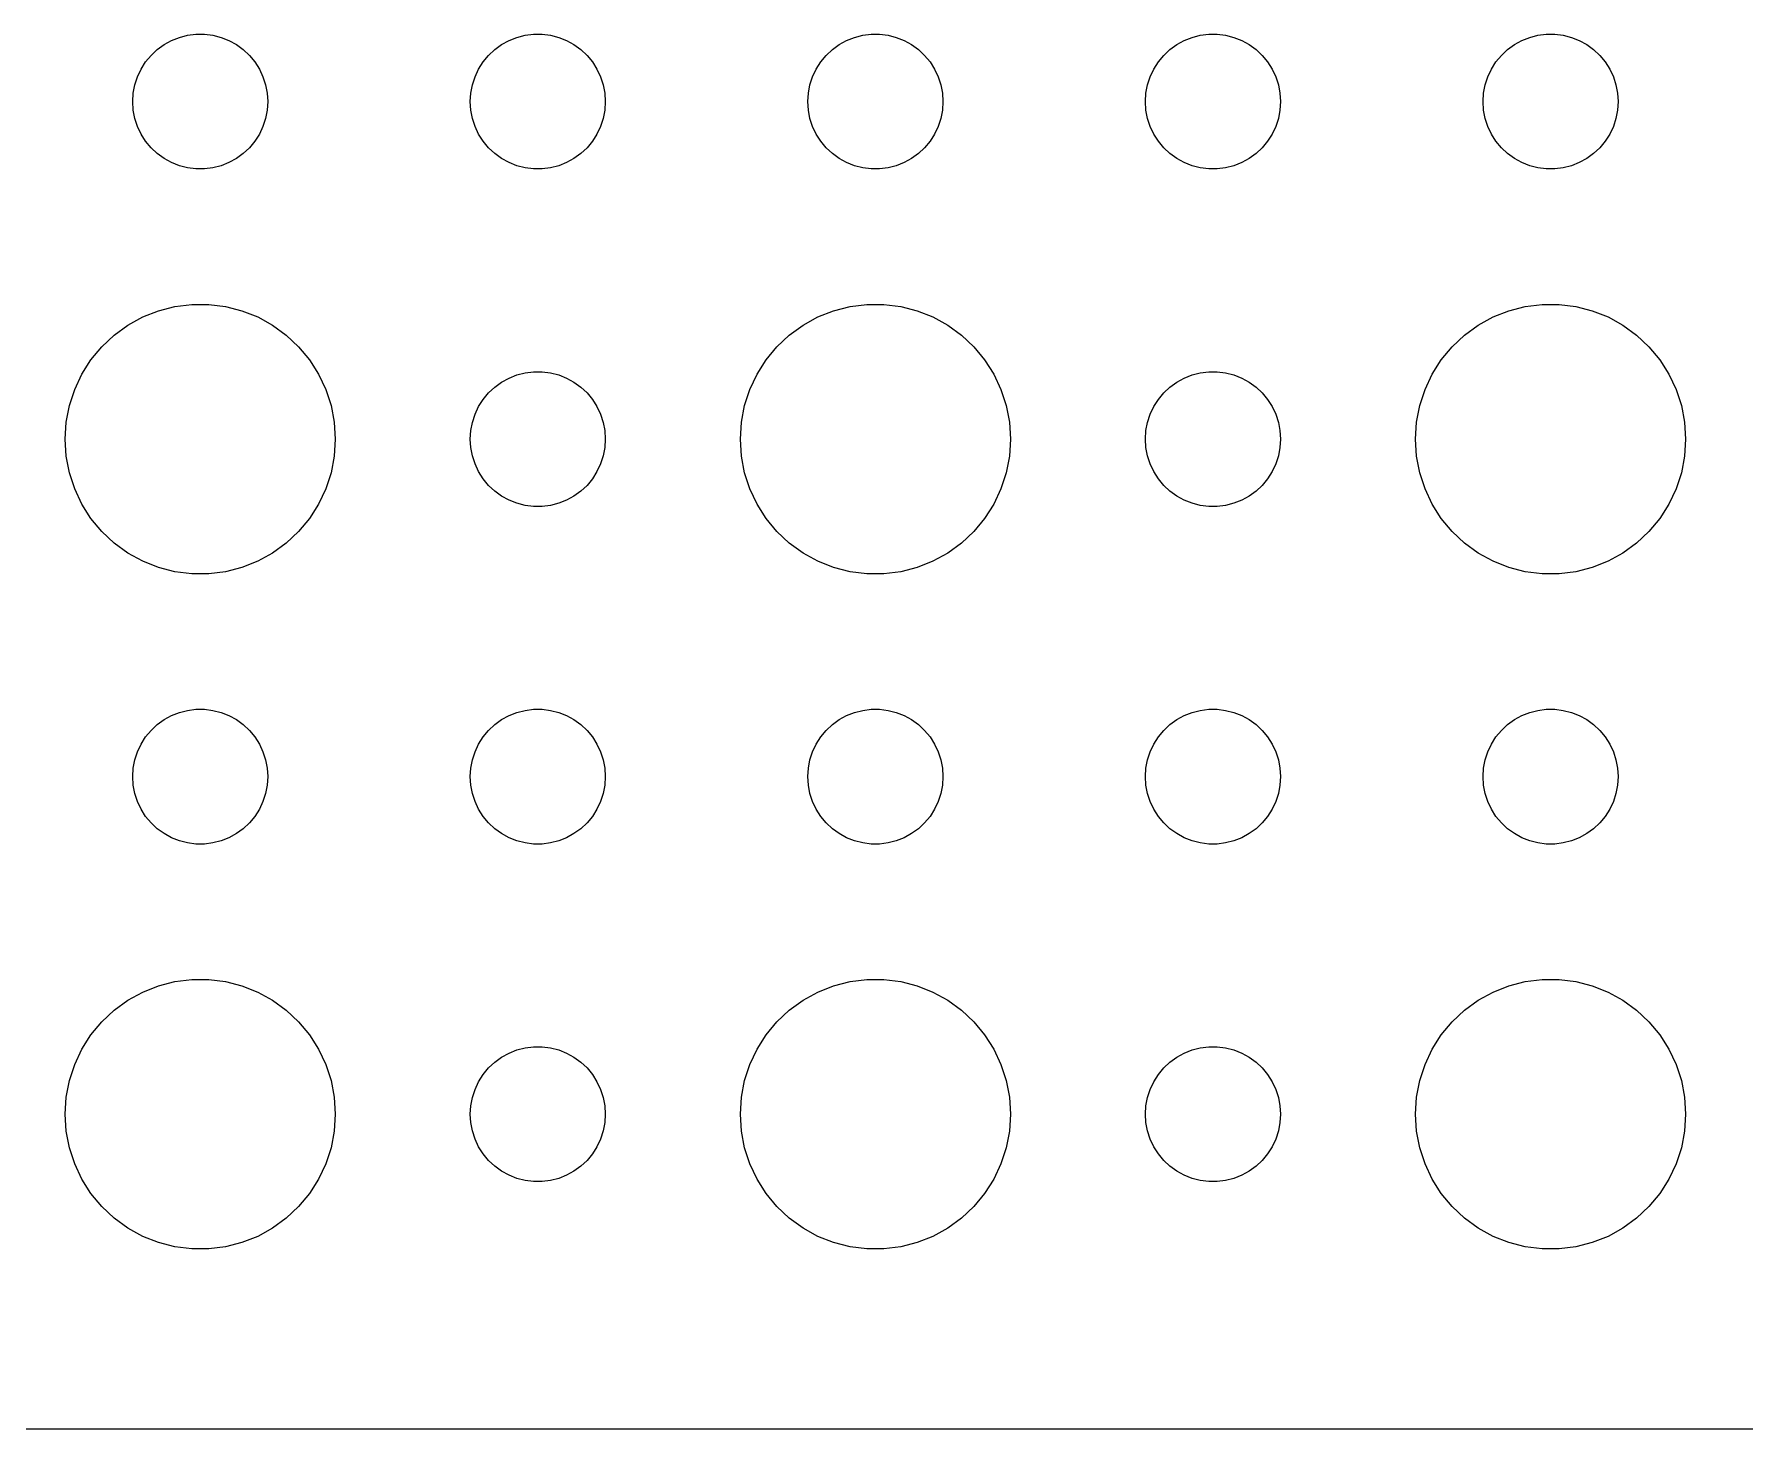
# Model space of a CAD drawing. Header units: metres. Extents: x -127 to 127, y -37 to 37.
# Drawn here: x 26.31 to 64.31, y -36.99 to -6 of the extents above; entities that cross this region are included whole.
import ezdxf

# ---------------------------------------------------------------- set-up
doc = ezdxf.new("R2010")
doc.units = ezdxf.units.M

msp = doc.modelspace()

# ---------------------------------------------------------------- linework, layer by layer
for p, q in [((29.3613, -6.14275), (29.5365, -6.07341)), ((29.5365, -6.07341), (29.7189, -6.02657)), ((29.7189, -6.02657), (29.9058, -6.00294)), ((29.9058, -6.00294), (30.0942, -6.00294)), ((30.0942, -6.00294), (30.2811, -6.02657)), ((30.2811, -6.02657), (30.4635, -6.07341)), ((30.4635, -6.07341), (30.6387, -6.14275)), ((36.8613, -6.14275), (37.0365, -6.07341)), ((37.0365, -6.07341), (37.2189, -6.02657)), ((37.2189, -6.02657), (37.4058, -6.00294)), ((37.4058, -6.00294), (37.5942, -6.00294)), ((37.5942, -6.00294), (37.7811, -6.02657)), ((37.7811, -6.02657), (37.9635, -6.07341)), ((37.9635, -6.07341), (38.1387, -6.14275)), ((44.3613, -6.14275), (44.5365, -6.07341)), ((44.5365, -6.07341), (44.7189, -6.02657)), ((44.7189, -6.02657), (44.9058, -6.00294)), ((44.9058, -6.00294), (45.0942, -6.00294)), ((45.0942, -6.00294), (45.2811, -6.02657)), ((45.2811, -6.02657), (45.4635, -6.07341)), ((45.4635, -6.07341), (45.6387, -6.14275)), ((51.8613, -6.14275), (52.0365, -6.07341)), ((52.0365, -6.07341), (52.2189, -6.02657)), ((52.2189, -6.02657), (52.4058, -6.00294)), ((52.4058, -6.00294), (52.5942, -6.00294)), ((52.5942, -6.00294), (52.7811, -6.02657)), ((52.7811, -6.02657), (52.9635, -6.07341)), ((52.9635, -6.07341), (53.1387, -6.14275)), ((59.3613, -6.14275), (59.5365, -6.07341)), ((59.5365, -6.07341), (59.7189, -6.02657)), ((59.7189, -6.02657), (59.9058, -6.00294)), ((59.9058, -6.00294), (60.0942, -6.00294)), ((60.0942, -6.00294), (60.2811, -6.02657)), ((60.2811, -6.02657), (60.4635, -6.07341)), ((60.4635, -6.07341), (60.6387, -6.14275)), ((28.9065, -6.47318), (29.0439, -6.34422)), ((29.0439, -6.34422), (29.1963, -6.23351)), ((29.1963, -6.23351), (29.3613, -6.14275)), ((30.6387, -6.14275), (30.8037, -6.23351)), ((30.8037, -6.23351), (30.9561, -6.34422)), ((30.9561, -6.34422), (31.0934, -6.47318)), ((36.4065, -6.47318), (36.5439, -6.34422)), ((36.5439, -6.34422), (36.6963, -6.23351)), ((36.6963, -6.23351), (36.8613, -6.14275)), ((38.1387, -6.14275), (38.3037, -6.23351)), ((38.3037, -6.23351), (38.4561, -6.34422)), ((38.4561, -6.34422), (38.5934, -6.47318)), ((43.9065, -6.47318), (44.0439, -6.34422)), ((44.0439, -6.34422), (44.1963, -6.23351)), ((44.1963, -6.23351), (44.3613, -6.14275)), ((45.6387, -6.14275), (45.8037, -6.23351)), ((45.8037, -6.23351), (45.9561, -6.34422)), ((45.9561, -6.34422), (46.0934, -6.47318)), ((51.4065, -6.47318), (51.5439, -6.34422)), ((51.5439, -6.34422), (51.6963, -6.23351)), ((51.6963, -6.23351), (51.8613, -6.14275)), ((53.1387, -6.14275), (53.3037, -6.23351)), ((53.3037, -6.23351), (53.4561, -6.34422)), ((53.4561, -6.34422), (53.5934, -6.47318)), ((58.9065, -6.47318), (59.0439, -6.34422)), ((59.0439, -6.34422), (59.1963, -6.23351)), ((59.1963, -6.23351), (59.3613, -6.14275)), ((60.6387, -6.14275), (60.8037, -6.23351)), ((60.8037, -6.23351), (60.9561, -6.34422)), ((60.9561, -6.34422), (61.0934, -6.47318)), ((28.6053, -6.9478), (28.6855, -6.77736)), ((28.6855, -6.77736), (28.7865, -6.61832)), ((28.7865, -6.61832), (28.9065, -6.47318)), ((31.0934, -6.47318), (31.2135, -6.61832)), ((31.2135, -6.61832), (31.3145, -6.77736)), ((31.3145, -6.77736), (31.3947, -6.9478)), ((36.1053, -6.9478), (36.1855, -6.77736)), ((36.1855, -6.77736), (36.2865, -6.61832)), ((36.2865, -6.61832), (36.4065, -6.47318)), ((38.5934, -6.47318), (38.7135, -6.61832)), ((38.7135, -6.61832), (38.8145, -6.77736)), ((38.8145, -6.77736), (38.8947, -6.9478)), ((43.6053, -6.9478), (43.6855, -6.77736)), ((43.6855, -6.77736), (43.7865, -6.61832)), ((43.7865, -6.61832), (43.9065, -6.47318)), ((46.0934, -6.47318), (46.2135, -6.61832)), ((46.2135, -6.61832), (46.3145, -6.77736)), ((46.3145, -6.77736), (46.3947, -6.9478)), ((51.1053, -6.9478), (51.1855, -6.77736)), ((51.1855, -6.77736), (51.2865, -6.61832)), ((51.2865, -6.61832), (51.4065, -6.47318)), ((53.5934, -6.47318), (53.7135, -6.61832)), ((53.7135, -6.61832), (53.8145, -6.77736)), ((53.8145, -6.77736), (53.8947, -6.9478)), ((58.6053, -6.9478), (58.6855, -6.77736)), ((58.6855, -6.77736), (58.7865, -6.61832)), ((58.7865, -6.61832), (58.9065, -6.47318)), ((61.0934, -6.47318), (61.2135, -6.61832)), ((61.2135, -6.61832), (61.3145, -6.77736)), ((61.3145, -6.77736), (61.3947, -6.9478)), ((28.5118, -7.312), (28.5471, -7.12695)), ((28.5471, -7.12695), (28.6053, -6.9478)), ((31.3947, -6.9478), (31.4529, -7.12695)), ((31.4529, -7.12695), (31.4882, -7.312)), ((36.0118, -7.312), (36.0471, -7.12695)), ((36.0471, -7.12695), (36.1053, -6.9478)), ((38.8947, -6.9478), (38.9529, -7.12695)), ((38.9529, -7.12695), (38.9882, -7.312)), ((43.5118, -7.312), (43.5471, -7.12695)), ((43.5471, -7.12695), (43.6053, -6.9478)), ((46.3947, -6.9478), (46.4529, -7.12695)), ((46.4529, -7.12695), (46.4882, -7.312)), ((51.0118, -7.312), (51.0471, -7.12695)), ((51.0471, -7.12695), (51.1053, -6.9478)), ((53.8947, -6.9478), (53.9529, -7.12695)), ((53.9529, -7.12695), (53.9882, -7.312)), ((58.5118, -7.312), (58.5471, -7.12695)), ((58.5471, -7.12695), (58.6053, -6.9478)), ((61.3947, -6.9478), (61.4529, -7.12695)), ((61.4529, -7.12695), (61.4882, -7.312)), ((28.5, -7.5), (28.5118, -7.312)), ((28.5118, -7.68799), (28.5, -7.5)), ((31.4882, -7.312), (31.5, -7.5)), ((31.5, -7.5), (31.4882, -7.68799)), ((36, -7.5), (36.0118, -7.312)), ((36.0118, -7.68799), (36, -7.5)), ((38.9882, -7.312), (39, -7.5)), ((39, -7.5), (38.9882, -7.68799)), ((43.5, -7.5), (43.5118, -7.312)), ((43.5118, -7.68799), (43.5, -7.5)), ((46.4882, -7.312), (46.5, -7.5)), ((46.5, -7.5), (46.4882, -7.68799)), ((51, -7.5), (51.0118, -7.312)), ((51.0118, -7.68799), (51, -7.5)), ((53.9882, -7.312), (54, -7.5)), ((54, -7.5), (53.9882, -7.68799)), ((58.5, -7.5), (58.5118, -7.312)), ((58.5118, -7.68799), (58.5, -7.5)), ((61.4882, -7.312), (61.5, -7.5)), ((61.5, -7.5), (61.4882, -7.68799)), ((28.5471, -7.87303), (28.5118, -7.68799)), ((28.6053, -8.05219), (28.5471, -7.87303)), ((31.4529, -7.87303), (31.3947, -8.05219)), ((31.4882, -7.68799), (31.4529, -7.87303)), ((36.0471, -7.87303), (36.0118, -7.68799)), ((36.1053, -8.05219), (36.0471, -7.87303)), ((38.9529, -7.87303), (38.8947, -8.05219)), ((38.9882, -7.68799), (38.9529, -7.87303)), ((43.5471, -7.87303), (43.5118, -7.68799)), ((43.6053, -8.05219), (43.5471, -7.87303)), ((46.4529, -7.87303), (46.3947, -8.05219)), ((46.4882, -7.68799), (46.4529, -7.87303)), ((51.0471, -7.87303), (51.0118, -7.68799)), ((51.1053, -8.05219), (51.0471, -7.87303)), ((53.9529, -7.87303), (53.8947, -8.05219)), ((53.9882, -7.68799), (53.9529, -7.87303)), ((58.5471, -7.87303), (58.5118, -7.68799)), ((58.6053, -8.05219), (58.5471, -7.87303)), ((61.4529, -7.87303), (61.3947, -8.05219)), ((61.4882, -7.68799), (61.4529, -7.87303)), ((28.6855, -8.22263), (28.6053, -8.05219)), ((28.7865, -8.38167), (28.6855, -8.22263)), ((31.3145, -8.22263), (31.2135, -8.38167)), ((31.3947, -8.05219), (31.3145, -8.22263)), ((36.1855, -8.22263), (36.1053, -8.05219)), ((36.2865, -8.38167), (36.1855, -8.22263)), ((38.8145, -8.22263), (38.7135, -8.38167)), ((38.8947, -8.05219), (38.8145, -8.22263)), ((43.6855, -8.22263), (43.6053, -8.05219)), ((43.7865, -8.38167), (43.6855, -8.22263)), ((46.3145, -8.22263), (46.2135, -8.38167)), ((46.3947, -8.05219), (46.3145, -8.22263)), ((51.1855, -8.22263), (51.1053, -8.05219)), ((51.2865, -8.38167), (51.1855, -8.22263)), ((53.8145, -8.22263), (53.7135, -8.38167)), ((53.8947, -8.05219), (53.8145, -8.22263)), ((58.6855, -8.22263), (58.6053, -8.05219)), ((58.7865, -8.38167), (58.6855, -8.22263)), ((61.3145, -8.22263), (61.2135, -8.38167)), ((61.3947, -8.05219), (61.3145, -8.22263)), ((28.9065, -8.52681), (28.7865, -8.38167)), ((29.0439, -8.65576), (28.9065, -8.52681)), ((29.1963, -8.76648), (29.0439, -8.65576)), ((30.9561, -8.65576), (30.8037, -8.76648)), ((31.0934, -8.52681), (30.9561, -8.65576)), ((31.2135, -8.38167), (31.0934, -8.52681)), ((36.4065, -8.52681), (36.2865, -8.38167)), ((36.5439, -8.65576), (36.4065, -8.52681)), ((36.6963, -8.76648), (36.5439, -8.65576)), ((38.4561, -8.65576), (38.3037, -8.76648)), ((38.5934, -8.52681), (38.4561, -8.65576)), ((38.7135, -8.38167), (38.5934, -8.52681)), ((43.9065, -8.52681), (43.7865, -8.38167)), ((44.0439, -8.65576), (43.9065, -8.52681)), ((44.1963, -8.76648), (44.0439, -8.65576)), ((45.9561, -8.65576), (45.8037, -8.76648)), ((46.0934, -8.52681), (45.9561, -8.65576)), ((46.2135, -8.38167), (46.0934, -8.52681)), ((51.4065, -8.52681), (51.2865, -8.38167)), ((51.5439, -8.65576), (51.4065, -8.52681)), ((51.6963, -8.76648), (51.5439, -8.65576)), ((53.4561, -8.65576), (53.3037, -8.76648)), ((53.5934, -8.52681), (53.4561, -8.65576)), ((53.7135, -8.38167), (53.5934, -8.52681)), ((58.9065, -8.52681), (58.7865, -8.38167)), ((59.0439, -8.65576), (58.9065, -8.52681)), ((59.1963, -8.76648), (59.0439, -8.65576)), ((60.9561, -8.65576), (60.8037, -8.76648)), ((61.0934, -8.52681), (60.9561, -8.65576)), ((61.2135, -8.38167), (61.0934, -8.52681)), ((29.3613, -8.85724), (29.1963, -8.76648)), ((29.5365, -8.92657), (29.3613, -8.85724)), ((29.7189, -8.97342), (29.5365, -8.92657)), ((29.9058, -8.99704), (29.7189, -8.97342)), ((30.0942, -8.99704), (29.9058, -8.99704)), ((30.2811, -8.97342), (30.0942, -8.99704)), ((30.4635, -8.92657), (30.2811, -8.97342)), ((30.6387, -8.85724), (30.4635, -8.92657)), ((30.8037, -8.76648), (30.6387, -8.85724)), ((36.8613, -8.85724), (36.6963, -8.76648)), ((37.0365, -8.92657), (36.8613, -8.85724)), ((37.2189, -8.97342), (37.0365, -8.92657)), ((37.4058, -8.99704), (37.2189, -8.97342)), ((37.5942, -8.99704), (37.4058, -8.99704)), ((37.7811, -8.97342), (37.5942, -8.99704)), ((37.9635, -8.92657), (37.7811, -8.97342)), ((38.1387, -8.85724), (37.9635, -8.92657)), ((38.3037, -8.76648), (38.1387, -8.85724)), ((44.3613, -8.85724), (44.1963, -8.76648)), ((44.5365, -8.92657), (44.3613, -8.85724)), ((44.7189, -8.97342), (44.5365, -8.92657)), ((44.9058, -8.99704), (44.7189, -8.97342)), ((45.0942, -8.99704), (44.9058, -8.99704)), ((45.2811, -8.97342), (45.0942, -8.99704)), ((45.4635, -8.92657), (45.2811, -8.97342)), ((45.6387, -8.85724), (45.4635, -8.92657)), ((45.8037, -8.76648), (45.6387, -8.85724)), ((51.8613, -8.85724), (51.6963, -8.76648)), ((52.0365, -8.92657), (51.8613, -8.85724)), ((52.2189, -8.97342), (52.0365, -8.92657)), ((52.4058, -8.99704), (52.2189, -8.97342)), ((52.5942, -8.99704), (52.4058, -8.99704)), ((52.7811, -8.97342), (52.5942, -8.99704)), ((52.9635, -8.92657), (52.7811, -8.97342)), ((53.1387, -8.85724), (52.9635, -8.92657)), ((53.3037, -8.76648), (53.1387, -8.85724)), ((59.3613, -8.85724), (59.1963, -8.76648)), ((59.5365, -8.92657), (59.3613, -8.85724)), ((59.7189, -8.97342), (59.5365, -8.92657)), ((59.9058, -8.99704), (59.7189, -8.97342)), ((60.0942, -8.99704), (59.9058, -8.99704)), ((60.2811, -8.97342), (60.0942, -8.99704)), ((60.4635, -8.92657), (60.2811, -8.97342)), ((60.6387, -8.85724), (60.4635, -8.92657)), ((60.8037, -8.76648), (60.6387, -8.85724)), ((28.7227, -12.2855), (29.0729, -12.1468)), ((29.0729, -12.1468), (29.4379, -12.0531)), ((29.4379, -12.0531), (29.8116, -12.0059)), ((29.8116, -12.0059), (30.1884, -12.0059)), ((30.1884, -12.0059), (30.5621, -12.0531)), ((30.5621, -12.0531), (30.927, -12.1468)), ((30.927, -12.1468), (31.2773, -12.2855)), ((43.7227, -12.2855), (44.0729, -12.1468)), ((44.0729, -12.1468), (44.4379, -12.0531)), ((44.4379, -12.0531), (44.8116, -12.0059)), ((44.8116, -12.0059), (45.1884, -12.0059)), ((45.1884, -12.0059), (45.5621, -12.0531)), ((45.5621, -12.0531), (45.927, -12.1468)), ((45.927, -12.1468), (46.2773, -12.2855)), ((58.7227, -12.2855), (59.0729, -12.1468)), ((59.0729, -12.1468), (59.4379, -12.0531)), ((59.4379, -12.0531), (59.8116, -12.0059)), ((59.8116, -12.0059), (60.1884, -12.0059)), ((60.1884, -12.0059), (60.5621, -12.0531)), ((60.5621, -12.0531), (60.927, -12.1468)), ((60.927, -12.1468), (61.2773, -12.2855)), ((28.0877, -12.6884), (28.3925, -12.467)), ((28.3925, -12.467), (28.7227, -12.2855)), ((31.2773, -12.2855), (31.6075, -12.467)), ((31.6075, -12.467), (31.9123, -12.6884)), ((43.0877, -12.6884), (43.3925, -12.467)), ((43.3925, -12.467), (43.7227, -12.2855)), ((46.2773, -12.2855), (46.6075, -12.467)), ((46.6075, -12.467), (46.9123, -12.6884)), ((58.0877, -12.6884), (58.3925, -12.467)), ((58.3925, -12.467), (58.7227, -12.2855)), ((61.2773, -12.2855), (61.6075, -12.467)), ((61.6075, -12.467), (61.9123, -12.6884)), ((27.8131, -12.9464), (28.0877, -12.6884)), ((31.9123, -12.6884), (32.1869, -12.9464)), ((42.8131, -12.9464), (43.0877, -12.6884)), ((46.9123, -12.6884), (47.1869, -12.9464)), ((57.8131, -12.9464), (58.0877, -12.6884)), ((61.9123, -12.6884), (62.1869, -12.9464)), ((27.3711, -13.5547), (27.5729, -13.2366)), ((27.5729, -13.2366), (27.8131, -12.9464)), ((32.1869, -12.9464), (32.427, -13.2366)), ((32.427, -13.2366), (32.6289, -13.5547)), ((42.3711, -13.5547), (42.5729, -13.2366)), ((42.5729, -13.2366), (42.8131, -12.9464)), ((47.1869, -12.9464), (47.427, -13.2366)), ((47.427, -13.2366), (47.6289, -13.5547)), ((57.3711, -13.5547), (57.5729, -13.2366)), ((57.5729, -13.2366), (57.8131, -12.9464)), ((62.1869, -12.9464), (62.427, -13.2366)), ((62.427, -13.2366), (62.6289, -13.5547)), ((27.2107, -13.8956), (27.3711, -13.5547)), ((32.6289, -13.5547), (32.7893, -13.8956)), ((36.6963, -13.7335), (36.8613, -13.6427)), ((36.8613, -13.6427), (37.0365, -13.5734)), ((37.0365, -13.5734), (37.2189, -13.5266)), ((37.2189, -13.5266), (37.4058, -13.5029)), ((37.4058, -13.5029), (37.5942, -13.5029)), ((37.5942, -13.5029), (37.7811, -13.5266)), ((37.7811, -13.5266), (37.9635, -13.5734)), ((37.9635, -13.5734), (38.1387, -13.6427)), ((38.1387, -13.6427), (38.3037, -13.7335)), ((42.2107, -13.8956), (42.3711, -13.5547)), ((47.6289, -13.5547), (47.7893, -13.8956)), ((51.6963, -13.7335), (51.8613, -13.6427)), ((51.8613, -13.6427), (52.0365, -13.5734)), ((52.0365, -13.5734), (52.2189, -13.5266)), ((52.2189, -13.5266), (52.4058, -13.5029)), ((52.4058, -13.5029), (52.5942, -13.5029)), ((52.5942, -13.5029), (52.7811, -13.5266)), ((52.7811, -13.5266), (52.9635, -13.5734)), ((52.9635, -13.5734), (53.1387, -13.6427)), ((53.1387, -13.6427), (53.3037, -13.7335)), ((57.2107, -13.8956), (57.3711, -13.5547)), ((62.6289, -13.5547), (62.7893, -13.8956)), ((27.0942, -14.2539), (27.2107, -13.8956)), ((32.7893, -13.8956), (32.9057, -14.2539)), ((36.2865, -14.1183), (36.4065, -13.9732)), ((36.4065, -13.9732), (36.5439, -13.8442)), ((36.5439, -13.8442), (36.6963, -13.7335)), ((38.3037, -13.7335), (38.4561, -13.8442)), ((38.4561, -13.8442), (38.5934, -13.9732)), ((38.5934, -13.9732), (38.7135, -14.1183)), ((42.0942, -14.2539), (42.2107, -13.8956)), ((47.7893, -13.8956), (47.9057, -14.2539)), ((51.2865, -14.1183), (51.4065, -13.9732)), ((51.4065, -13.9732), (51.5439, -13.8442)), ((51.5439, -13.8442), (51.6963, -13.7335)), ((53.3037, -13.7335), (53.4561, -13.8442)), ((53.4561, -13.8442), (53.5934, -13.9732)), ((53.5934, -13.9732), (53.7135, -14.1183)), ((57.0942, -14.2539), (57.2107, -13.8956)), ((62.7893, -13.8956), (62.9057, -14.2539)), ((27.0237, -14.624), (27.0942, -14.2539)), ((32.9057, -14.2539), (32.9763, -14.624)), ((36.1053, -14.4478), (36.1855, -14.2774)), ((36.1855, -14.2774), (36.2865, -14.1183)), ((38.7135, -14.1183), (38.8145, -14.2774)), ((38.8145, -14.2774), (38.8947, -14.4478)), ((42.0237, -14.624), (42.0942, -14.2539)), ((47.9057, -14.2539), (47.9763, -14.624)), ((51.1053, -14.4478), (51.1855, -14.2774)), ((51.1855, -14.2774), (51.2865, -14.1183)), ((53.7135, -14.1183), (53.8145, -14.2774)), ((53.8145, -14.2774), (53.8947, -14.4478)), ((57.0237, -14.624), (57.0942, -14.2539)), ((62.9057, -14.2539), (62.9763, -14.624)), ((27, -15), (27.0237, -14.624)), ((32.9763, -14.624), (33, -15)), ((36, -15), (36.0118, -14.812)), ((36.0118, -14.812), (36.0471, -14.627)), ((36.0471, -14.627), (36.1053, -14.4478)), ((38.8947, -14.4478), (38.9529, -14.627)), ((38.9529, -14.627), (38.9882, -14.812)), ((38.9882, -14.812), (39, -15)), ((42, -15), (42.0237, -14.624)), ((47.9763, -14.624), (48, -15)), ((51, -15), (51.0118, -14.812)), ((51.0118, -14.812), (51.0471, -14.627)), ((51.0471, -14.627), (51.1053, -14.4478)), ((53.8947, -14.4478), (53.9529, -14.627)), ((53.9529, -14.627), (53.9882, -14.812)), ((53.9882, -14.812), (54, -15)), ((57, -15), (57.0237, -14.624)), ((62.9763, -14.624), (63, -15)), ((27.0237, -15.376), (27, -15)), ((33, -15), (32.9763, -15.376)), ((36.0118, -15.188), (36, -15)), ((36.0471, -15.373), (36.0118, -15.188)), ((38.9882, -15.188), (38.9529, -15.373)), ((39, -15), (38.9882, -15.188)), ((42.0237, -15.376), (42, -15)), ((48, -15), (47.9763, -15.376)), ((51.0118, -15.188), (51, -15)), ((51.0471, -15.373), (51.0118, -15.188)), ((53.9882, -15.188), (53.9529, -15.373)), ((54, -15), (53.9882, -15.188)), ((57.0237, -15.376), (57, -15)), ((63, -15), (62.9763, -15.376)), ((27.0942, -15.7461), (27.0237, -15.376)), ((32.9763, -15.376), (32.9057, -15.7461)), ((36.1053, -15.5522), (36.0471, -15.373)), ((36.1855, -15.7226), (36.1053, -15.5522)), ((38.8947, -15.5522), (38.8145, -15.7226)), ((38.9529, -15.373), (38.8947, -15.5522)), ((42.0942, -15.7461), (42.0237, -15.376)), ((47.9763, -15.376), (47.9057, -15.7461)), ((51.1053, -15.5522), (51.0471, -15.373)), ((51.1855, -15.7226), (51.1053, -15.5522)), ((53.8947, -15.5522), (53.8145, -15.7226)), ((53.9529, -15.373), (53.8947, -15.5522)), ((57.0942, -15.7461), (57.0237, -15.376)), ((62.9763, -15.376), (62.9057, -15.7461)), ((27.2107, -16.1044), (27.0942, -15.7461)), ((32.9057, -15.7461), (32.7893, -16.1044)), ((36.2865, -15.8817), (36.1855, -15.7226)), ((36.4065, -16.0268), (36.2865, -15.8817)), ((38.7135, -15.8817), (38.5934, -16.0268)), ((38.8145, -15.7226), (38.7135, -15.8817)), ((42.2107, -16.1044), (42.0942, -15.7461)), ((47.9057, -15.7461), (47.7893, -16.1044)), ((51.2865, -15.8817), (51.1855, -15.7226)), ((51.4065, -16.0268), (51.2865, -15.8817)), ((53.7135, -15.8817), (53.5934, -16.0268)), ((53.8145, -15.7226), (53.7135, -15.8817)), ((57.2107, -16.1044), (57.0942, -15.7461)), ((62.9057, -15.7461), (62.7893, -16.1044)), ((27.3711, -16.4453), (27.2107, -16.1044)), ((32.7893, -16.1044), (32.6289, -16.4453)), ((36.5439, -16.1558), (36.4065, -16.0268)), ((36.6963, -16.2665), (36.5439, -16.1558)), ((36.8613, -16.3572), (36.6963, -16.2665)), ((38.3037, -16.2665), (38.1387, -16.3572)), ((38.4561, -16.1558), (38.3037, -16.2665)), ((38.5934, -16.0268), (38.4561, -16.1558)), ((42.3711, -16.4453), (42.2107, -16.1044)), ((47.7893, -16.1044), (47.6289, -16.4453)), ((51.5439, -16.1558), (51.4065, -16.0268)), ((51.6963, -16.2665), (51.5439, -16.1558)), ((51.8613, -16.3572), (51.6963, -16.2665)), ((53.3037, -16.2665), (53.1387, -16.3572)), ((53.4561, -16.1558), (53.3037, -16.2665)), ((53.5934, -16.0268), (53.4561, -16.1558)), ((57.3711, -16.4453), (57.2107, -16.1044)), ((62.7893, -16.1044), (62.6289, -16.4453)), ((27.5729, -16.7634), (27.3711, -16.4453)), ((32.6289, -16.4453), (32.427, -16.7634)), ((37.0365, -16.4266), (36.8613, -16.3572)), ((37.2189, -16.4734), (37.0365, -16.4266)), ((37.4058, -16.497), (37.2189, -16.4734)), ((37.5942, -16.497), (37.4058, -16.497)), ((37.7811, -16.4734), (37.5942, -16.497)), ((37.9635, -16.4266), (37.7811, -16.4734)), ((38.1387, -16.3572), (37.9635, -16.4266)), ((42.5729, -16.7634), (42.3711, -16.4453)), ((47.6289, -16.4453), (47.427, -16.7634)), ((52.0365, -16.4266), (51.8613, -16.3572)), ((52.2189, -16.4734), (52.0365, -16.4266)), ((52.4058, -16.497), (52.2189, -16.4734)), ((52.5942, -16.497), (52.4058, -16.497)), ((52.7811, -16.4734), (52.5942, -16.497)), ((52.9635, -16.4266), (52.7811, -16.4734)), ((53.1387, -16.3572), (52.9635, -16.4266)), ((57.5729, -16.7634), (57.3711, -16.4453)), ((62.6289, -16.4453), (62.427, -16.7634)), ((27.8131, -17.0536), (27.5729, -16.7634)), ((28.0877, -17.3115), (27.8131, -17.0536)), ((32.1869, -17.0536), (31.9123, -17.3115)), ((32.427, -16.7634), (32.1869, -17.0536)), ((42.8131, -17.0536), (42.5729, -16.7634)), ((43.0877, -17.3115), (42.8131, -17.0536)), ((47.1869, -17.0536), (46.9123, -17.3115)), ((47.427, -16.7634), (47.1869, -17.0536)), ((57.8131, -17.0536), (57.5729, -16.7634)), ((58.0877, -17.3115), (57.8131, -17.0536)), ((62.1869, -17.0536), (61.9123, -17.3115)), ((62.427, -16.7634), (62.1869, -17.0536)), ((28.3925, -17.533), (28.0877, -17.3115)), ((31.9123, -17.3115), (31.6075, -17.533)), ((43.3925, -17.533), (43.0877, -17.3115)), ((46.9123, -17.3115), (46.6075, -17.533)), ((58.3925, -17.533), (58.0877, -17.3115)), ((61.9123, -17.3115), (61.6075, -17.533)), ((28.7227, -17.7145), (28.3925, -17.533)), ((29.0729, -17.8532), (28.7227, -17.7145)), ((29.4379, -17.9469), (29.0729, -17.8532)), ((30.927, -17.8532), (30.5621, -17.9469)), ((31.2773, -17.7145), (30.927, -17.8532)), ((31.6075, -17.533), (31.2773, -17.7145)), ((43.7227, -17.7145), (43.3925, -17.533)), ((44.0729, -17.8532), (43.7227, -17.7145)), ((44.4379, -17.9469), (44.0729, -17.8532)), ((45.927, -17.8532), (45.5621, -17.9469)), ((46.2773, -17.7145), (45.927, -17.8532)), ((46.6075, -17.533), (46.2773, -17.7145)), ((58.7227, -17.7145), (58.3925, -17.533)), ((59.0729, -17.8532), (58.7227, -17.7145)), ((59.4379, -17.9469), (59.0729, -17.8532)), ((60.927, -17.8532), (60.5621, -17.9469)), ((61.2773, -17.7145), (60.927, -17.8532)), ((61.6075, -17.533), (61.2773, -17.7145)), ((29.8116, -17.9941), (29.4379, -17.9469)), ((30.1884, -17.9941), (29.8116, -17.9941)), ((30.5621, -17.9469), (30.1884, -17.9941)), ((44.8116, -17.9941), (44.4379, -17.9469)), ((45.1884, -17.9941), (44.8116, -17.9941)), ((45.5621, -17.9469), (45.1884, -17.9941)), ((59.8116, -17.9941), (59.4379, -17.9469)), ((60.1884, -17.9941), (59.8116, -17.9941)), ((60.5621, -17.9469), (60.1884, -17.9941)), ((29.0439, -21.3442), (29.1963, -21.2335)), ((29.1963, -21.2335), (29.3613, -21.1427)), ((29.3613, -21.1427), (29.5365, -21.0734)), ((29.5365, -21.0734), (29.7189, -21.0266)), ((29.7189, -21.0266), (29.9058, -21.003)), ((29.9058, -21.003), (30.0942, -21.003)), ((30.0942, -21.003), (30.2811, -21.0266)), ((30.2811, -21.0266), (30.4635, -21.0734)), ((30.4635, -21.0734), (30.6387, -21.1427)), ((30.6387, -21.1427), (30.8037, -21.2335)), ((30.8037, -21.2335), (30.9561, -21.3442)), ((36.5439, -21.3442), (36.6963, -21.2335)), ((36.6963, -21.2335), (36.8613, -21.1427)), ((36.8613, -21.1427), (37.0365, -21.0734)), ((37.0365, -21.0734), (37.2189, -21.0266)), ((37.2189, -21.0266), (37.4058, -21.003)), ((37.4058, -21.003), (37.5942, -21.003)), ((37.5942, -21.003), (37.7811, -21.0266)), ((37.7811, -21.0266), (37.9635, -21.0734)), ((37.9635, -21.0734), (38.1387, -21.1427)), ((38.1387, -21.1427), (38.3037, -21.2335)), ((38.3037, -21.2335), (38.4561, -21.3442)), ((44.0439, -21.3442), (44.1963, -21.2335)), ((44.1963, -21.2335), (44.3613, -21.1427)), ((44.3613, -21.1427), (44.5365, -21.0734)), ((44.5365, -21.0734), (44.7189, -21.0266)), ((44.7189, -21.0266), (44.9058, -21.003)), ((44.9058, -21.003), (45.0942, -21.003)), ((45.0942, -21.003), (45.2811, -21.0266)), ((45.2811, -21.0266), (45.4635, -21.0734)), ((45.4635, -21.0734), (45.6387, -21.1427)), ((45.6387, -21.1427), (45.8037, -21.2335)), ((45.8037, -21.2335), (45.9561, -21.3442)), ((51.5439, -21.3442), (51.6963, -21.2335)), ((51.6963, -21.2335), (51.8613, -21.1427)), ((51.8613, -21.1427), (52.0365, -21.0734)), ((52.0365, -21.0734), (52.2189, -21.0266)), ((52.2189, -21.0266), (52.4058, -21.003)), ((52.4058, -21.003), (52.5942, -21.003)), ((52.5942, -21.003), (52.7811, -21.0266)), ((52.7811, -21.0266), (52.9635, -21.0734)), ((52.9635, -21.0734), (53.1387, -21.1427)), ((53.1387, -21.1427), (53.3037, -21.2335)), ((53.3037, -21.2335), (53.4561, -21.3442)), ((59.0439, -21.3442), (59.1963, -21.2335)), ((59.1963, -21.2335), (59.3613, -21.1427)), ((59.3613, -21.1427), (59.5365, -21.0734)), ((59.5365, -21.0734), (59.7189, -21.0266)), ((59.7189, -21.0266), (59.9058, -21.003)), ((59.9058, -21.003), (60.0942, -21.003)), ((60.0942, -21.003), (60.2811, -21.0266)), ((60.2811, -21.0266), (60.4635, -21.0734)), ((60.4635, -21.0734), (60.6387, -21.1427)), ((60.6387, -21.1427), (60.8037, -21.2335)), ((60.8037, -21.2335), (60.9561, -21.3442)), ((28.6855, -21.7774), (28.7865, -21.6183)), ((28.7865, -21.6183), (28.9065, -21.4732)), ((28.9065, -21.4732), (29.0439, -21.3442)), ((30.9561, -21.3442), (31.0934, -21.4732)), ((31.0934, -21.4732), (31.2135, -21.6183)), ((31.2135, -21.6183), (31.3145, -21.7774)), ((36.1855, -21.7774), (36.2865, -21.6183)), ((36.2865, -21.6183), (36.4065, -21.4732)), ((36.4065, -21.4732), (36.5439, -21.3442)), ((38.4561, -21.3442), (38.5934, -21.4732)), ((38.5934, -21.4732), (38.7135, -21.6183)), ((38.7135, -21.6183), (38.8145, -21.7774)), ((43.6855, -21.7774), (43.7865, -21.6183)), ((43.7865, -21.6183), (43.9065, -21.4732)), ((43.9065, -21.4732), (44.0439, -21.3442)), ((45.9561, -21.3442), (46.0934, -21.4732)), ((46.0934, -21.4732), (46.2135, -21.6183)), ((46.2135, -21.6183), (46.3145, -21.7774)), ((51.1855, -21.7774), (51.2865, -21.6183)), ((51.2865, -21.6183), (51.4065, -21.4732)), ((51.4065, -21.4732), (51.5439, -21.3442)), ((53.4561, -21.3442), (53.5934, -21.4732)), ((53.5934, -21.4732), (53.7135, -21.6183)), ((53.7135, -21.6183), (53.8145, -21.7774)), ((58.6855, -21.7774), (58.7865, -21.6183)), ((58.7865, -21.6183), (58.9065, -21.4732)), ((58.9065, -21.4732), (59.0439, -21.3442)), ((60.9561, -21.3442), (61.0934, -21.4732)), ((61.0934, -21.4732), (61.2135, -21.6183)), ((61.2135, -21.6183), (61.3145, -21.7774)), ((28.5471, -22.127), (28.6053, -21.9478)), ((28.6053, -21.9478), (28.6855, -21.7774)), ((31.3145, -21.7774), (31.3947, -21.9478)), ((31.3947, -21.9478), (31.4529, -22.127)), ((36.0471, -22.127), (36.1053, -21.9478)), ((36.1053, -21.9478), (36.1855, -21.7774)), ((38.8145, -21.7774), (38.8947, -21.9478)), ((38.8947, -21.9478), (38.9529, -22.127)), ((43.5471, -22.127), (43.6053, -21.9478)), ((43.6053, -21.9478), (43.6855, -21.7774)), ((46.3145, -21.7774), (46.3947, -21.9478)), ((46.3947, -21.9478), (46.4529, -22.127)), ((51.0471, -22.127), (51.1053, -21.9478)), ((51.1053, -21.9478), (51.1855, -21.7774)), ((53.8145, -21.7774), (53.8947, -21.9478)), ((53.8947, -21.9478), (53.9529, -22.127)), ((58.5471, -22.127), (58.6053, -21.9478)), ((58.6053, -21.9478), (58.6855, -21.7774)), ((61.3145, -21.7774), (61.3947, -21.9478)), ((61.3947, -21.9478), (61.4529, -22.127)), ((28.5, -22.5), (28.5118, -22.312)), ((28.5118, -22.312), (28.5471, -22.127)), ((31.4529, -22.127), (31.4882, -22.312)), ((31.4882, -22.312), (31.5, -22.5)), ((36, -22.5), (36.0118, -22.312)), ((36.0118, -22.312), (36.0471, -22.127)), ((38.9529, -22.127), (38.9882, -22.312)), ((38.9882, -22.312), (39, -22.5)), ((43.5, -22.5), (43.5118, -22.312)), ((43.5118, -22.312), (43.5471, -22.127)), ((46.4529, -22.127), (46.4882, -22.312)), ((46.4882, -22.312), (46.5, -22.5)), ((51, -22.5), (51.0118, -22.312)), ((51.0118, -22.312), (51.0471, -22.127)), ((53.9529, -22.127), (53.9882, -22.312)), ((53.9882, -22.312), (54, -22.5)), ((58.5, -22.5), (58.5118, -22.312)), ((58.5118, -22.312), (58.5471, -22.127)), ((61.4529, -22.127), (61.4882, -22.312)), ((61.4882, -22.312), (61.5, -22.5)), ((28.5118, -22.688), (28.5, -22.5)), ((28.5471, -22.873), (28.5118, -22.688)), ((31.4882, -22.688), (31.4529, -22.873)), ((31.5, -22.5), (31.4882, -22.688)), ((36.0118, -22.688), (36, -22.5)), ((36.0471, -22.873), (36.0118, -22.688)), ((38.9882, -22.688), (38.9529, -22.873)), ((39, -22.5), (38.9882, -22.688)), ((43.5118, -22.688), (43.5, -22.5)), ((43.5471, -22.873), (43.5118, -22.688)), ((46.4882, -22.688), (46.4529, -22.873)), ((46.5, -22.5), (46.4882, -22.688)), ((51.0118, -22.688), (51, -22.5)), ((51.0471, -22.873), (51.0118, -22.688)), ((53.9882, -22.688), (53.9529, -22.873)), ((54, -22.5), (53.9882, -22.688)), ((58.5118, -22.688), (58.5, -22.5)), ((58.5471, -22.873), (58.5118, -22.688)), ((61.4882, -22.688), (61.4529, -22.873)), ((61.5, -22.5), (61.4882, -22.688)), ((28.6053, -23.0522), (28.5471, -22.873)), ((28.6855, -23.2226), (28.6053, -23.0522)), ((31.3947, -23.0522), (31.3145, -23.2226)), ((31.4529, -22.873), (31.3947, -23.0522)), ((36.1053, -23.0522), (36.0471, -22.873)), ((36.1855, -23.2226), (36.1053, -23.0522)), ((38.8947, -23.0522), (38.8145, -23.2226)), ((38.9529, -22.873), (38.8947, -23.0522)), ((43.6053, -23.0522), (43.5471, -22.873)), ((43.6855, -23.2226), (43.6053, -23.0522)), ((46.3947, -23.0522), (46.3145, -23.2226)), ((46.4529, -22.873), (46.3947, -23.0522)), ((51.1053, -23.0522), (51.0471, -22.873)), ((51.1855, -23.2226), (51.1053, -23.0522)), ((53.8947, -23.0522), (53.8145, -23.2226)), ((53.9529, -22.873), (53.8947, -23.0522)), ((58.6053, -23.0522), (58.5471, -22.873)), ((58.6855, -23.2226), (58.6053, -23.0522)), ((61.3947, -23.0522), (61.3145, -23.2226)), ((61.4529, -22.873), (61.3947, -23.0522)), ((28.7865, -23.3817), (28.6855, -23.2226)), ((28.9065, -23.5268), (28.7865, -23.3817)), ((29.0439, -23.6558), (28.9065, -23.5268)), ((31.0934, -23.5268), (30.9561, -23.6558)), ((31.2135, -23.3817), (31.0934, -23.5268)), ((31.3145, -23.2226), (31.2135, -23.3817)), ((36.2865, -23.3817), (36.1855, -23.2226)), ((36.4065, -23.5268), (36.2865, -23.3817)), ((36.5439, -23.6558), (36.4065, -23.5268)), ((38.5934, -23.5268), (38.4561, -23.6558)), ((38.7135, -23.3817), (38.5934, -23.5268)), ((38.8145, -23.2226), (38.7135, -23.3817)), ((43.7865, -23.3817), (43.6855, -23.2226)), ((43.9065, -23.5268), (43.7865, -23.3817)), ((44.0439, -23.6558), (43.9065, -23.5268)), ((46.0934, -23.5268), (45.9561, -23.6558)), ((46.2135, -23.3817), (46.0934, -23.5268)), ((46.3145, -23.2226), (46.2135, -23.3817)), ((51.2865, -23.3817), (51.1855, -23.2226)), ((51.4065, -23.5268), (51.2865, -23.3817)), ((51.5439, -23.6558), (51.4065, -23.5268)), ((53.5934, -23.5268), (53.4561, -23.6558)), ((53.7135, -23.3817), (53.5934, -23.5268)), ((53.8145, -23.2226), (53.7135, -23.3817)), ((58.7865, -23.3817), (58.6855, -23.2226)), ((58.9065, -23.5268), (58.7865, -23.3817)), ((59.0439, -23.6558), (58.9065, -23.5268)), ((61.0934, -23.5268), (60.9561, -23.6558)), ((61.2135, -23.3817), (61.0934, -23.5268)), ((61.3145, -23.2226), (61.2135, -23.3817)), ((29.1963, -23.7665), (29.0439, -23.6558)), ((29.3613, -23.8572), (29.1963, -23.7665)), ((29.5365, -23.9266), (29.3613, -23.8572)), ((29.7189, -23.9734), (29.5365, -23.9266)), ((30.4635, -23.9266), (30.2811, -23.9734)), ((30.6387, -23.8572), (30.4635, -23.9266)), ((30.8037, -23.7665), (30.6387, -23.8572)), ((30.9561, -23.6558), (30.8037, -23.7665)), ((36.6963, -23.7665), (36.5439, -23.6558)), ((36.8613, -23.8572), (36.6963, -23.7665)), ((37.0365, -23.9266), (36.8613, -23.8572)), ((37.2189, -23.9734), (37.0365, -23.9266)), ((37.9635, -23.9266), (37.7811, -23.9734)), ((38.1387, -23.8572), (37.9635, -23.9266)), ((38.3037, -23.7665), (38.1387, -23.8572)), ((38.4561, -23.6558), (38.3037, -23.7665)), ((44.1963, -23.7665), (44.0439, -23.6558)), ((44.3613, -23.8572), (44.1963, -23.7665)), ((44.5365, -23.9266), (44.3613, -23.8572)), ((44.7189, -23.9734), (44.5365, -23.9266)), ((45.4635, -23.9266), (45.2811, -23.9734)), ((45.6387, -23.8572), (45.4635, -23.9266)), ((45.8037, -23.7665), (45.6387, -23.8572)), ((45.9561, -23.6558), (45.8037, -23.7665)), ((51.6963, -23.7665), (51.5439, -23.6558)), ((51.8613, -23.8572), (51.6963, -23.7665)), ((52.0365, -23.9266), (51.8613, -23.8572)), ((52.2189, -23.9734), (52.0365, -23.9266)), ((52.9635, -23.9266), (52.7811, -23.9734)), ((53.1387, -23.8572), (52.9635, -23.9266)), ((53.3037, -23.7665), (53.1387, -23.8572)), ((53.4561, -23.6558), (53.3037, -23.7665)), ((59.1963, -23.7665), (59.0439, -23.6558)), ((59.3613, -23.8572), (59.1963, -23.7665)), ((59.5365, -23.9266), (59.3613, -23.8572)), ((59.7189, -23.9734), (59.5365, -23.9266)), ((60.4635, -23.9266), (60.2811, -23.9734)), ((60.6387, -23.8572), (60.4635, -23.9266)), ((60.8037, -23.7665), (60.6387, -23.8572)), ((60.9561, -23.6558), (60.8037, -23.7665)), ((29.9058, -23.997), (29.7189, -23.9734)), ((30.0942, -23.997), (29.9058, -23.997)), ((30.2811, -23.9734), (30.0942, -23.997)), ((37.4058, -23.997), (37.2189, -23.9734)), ((37.5942, -23.997), (37.4058, -23.997)), ((37.7811, -23.9734), (37.5942, -23.997)), ((44.9058, -23.997), (44.7189, -23.9734)), ((45.0942, -23.997), (44.9058, -23.997)), ((45.2811, -23.9734), (45.0942, -23.997)), ((52.4058, -23.997), (52.2189, -23.9734)), ((52.5942, -23.997), (52.4058, -23.997)), ((52.7811, -23.9734), (52.5942, -23.997)), ((59.9058, -23.997), (59.7189, -23.9734)), ((60.0942, -23.997), (59.9058, -23.997)), ((60.2811, -23.9734), (60.0942, -23.997)), ((28.3925, -27.467), (28.7227, -27.2855)), ((28.7227, -27.2855), (29.0729, -27.1468)), ((29.0729, -27.1468), (29.4379, -27.0531)), ((29.4379, -27.0531), (29.8116, -27.0059)), ((29.8116, -27.0059), (30.1884, -27.0059)), ((30.1884, -27.0059), (30.5621, -27.0531)), ((30.5621, -27.0531), (30.927, -27.1468)), ((30.927, -27.1468), (31.2773, -27.2855)), ((31.2773, -27.2855), (31.6075, -27.467)), ((43.3925, -27.467), (43.7227, -27.2855)), ((43.7227, -27.2855), (44.0729, -27.1468)), ((44.0729, -27.1468), (44.4379, -27.0531)), ((44.4379, -27.0531), (44.8116, -27.0059)), ((44.8116, -27.0059), (45.1884, -27.0059)), ((45.1884, -27.0059), (45.5621, -27.0531)), ((45.5621, -27.0531), (45.927, -27.1468)), ((45.927, -27.1468), (46.2773, -27.2855)), ((46.2773, -27.2855), (46.6075, -27.467)), ((58.3925, -27.467), (58.7227, -27.2855)), ((58.7227, -27.2855), (59.0729, -27.1468)), ((59.0729, -27.1468), (59.4379, -27.0531)), ((59.4379, -27.0531), (59.8116, -27.0059)), ((59.8116, -27.0059), (60.1884, -27.0059)), ((60.1884, -27.0059), (60.5621, -27.0531)), ((60.5621, -27.0531), (60.927, -27.1468)), ((60.927, -27.1468), (61.2773, -27.2855)), ((61.2773, -27.2855), (61.6075, -27.467)), ((27.8131, -27.9464), (28.0877, -27.6884)), ((28.0877, -27.6884), (28.3925, -27.467)), ((31.6075, -27.467), (31.9123, -27.6884)), ((31.9123, -27.6884), (32.1869, -27.9464)), ((42.8131, -27.9464), (43.0877, -27.6884)), ((43.0877, -27.6884), (43.3925, -27.467)), ((46.6075, -27.467), (46.9123, -27.6884)), ((46.9123, -27.6884), (47.1869, -27.9464)), ((57.8131, -27.9464), (58.0877, -27.6884)), ((58.0877, -27.6884), (58.3925, -27.467)), ((61.6075, -27.467), (61.9123, -27.6884)), ((61.9123, -27.6884), (62.1869, -27.9464)), ((27.5729, -28.2366), (27.8131, -27.9464)), ((32.1869, -27.9464), (32.427, -28.2366)), ((42.5729, -28.2366), (42.8131, -27.9464)), ((47.1869, -27.9464), (47.427, -28.2366)), ((57.5729, -28.2366), (57.8131, -27.9464)), ((62.1869, -27.9464), (62.427, -28.2366)), ((27.3711, -28.5547), (27.5729, -28.2366)), ((32.427, -28.2366), (32.6289, -28.5547)), ((42.3711, -28.5547), (42.5729, -28.2366)), ((47.427, -28.2366), (47.6289, -28.5547)), ((57.3711, -28.5547), (57.5729, -28.2366)), ((62.427, -28.2366), (62.6289, -28.5547)), ((27.2107, -28.8956), (27.3711, -28.5547)), ((32.6289, -28.5547), (32.7893, -28.8956)), ((36.4065, -28.9732), (36.5439, -28.8442)), ((36.5439, -28.8442), (36.6963, -28.7335)), ((36.6963, -28.7335), (36.8613, -28.6427)), ((36.8613, -28.6427), (37.0365, -28.5734)), ((37.0365, -28.5734), (37.2189, -28.5266)), ((37.2189, -28.5266), (37.4058, -28.503)), ((37.4058, -28.503), (37.5942, -28.503)), ((37.5942, -28.503), (37.7811, -28.5266)), ((37.7811, -28.5266), (37.9635, -28.5734)), ((37.9635, -28.5734), (38.1387, -28.6427)), ((38.1387, -28.6427), (38.3037, -28.7335)), ((38.3037, -28.7335), (38.4561, -28.8442)), ((38.4561, -28.8442), (38.5934, -28.9732)), ((42.2107, -28.8956), (42.3711, -28.5547)), ((47.6289, -28.5547), (47.7893, -28.8956)), ((51.4065, -28.9732), (51.5439, -28.8442)), ((51.5439, -28.8442), (51.6963, -28.7335)), ((51.6963, -28.7335), (51.8613, -28.6427)), ((51.8613, -28.6427), (52.0365, -28.5734)), ((52.0365, -28.5734), (52.2189, -28.5266)), ((52.2189, -28.5266), (52.4058, -28.503)), ((52.4058, -28.503), (52.5942, -28.503)), ((52.5942, -28.503), (52.7811, -28.5266)), ((52.7811, -28.5266), (52.9635, -28.5734)), ((52.9635, -28.5734), (53.1387, -28.6427)), ((53.1387, -28.6427), (53.3037, -28.7335)), ((53.3037, -28.7335), (53.4561, -28.8442)), ((53.4561, -28.8442), (53.5934, -28.9732)), ((57.2107, -28.8956), (57.3711, -28.5547)), ((62.6289, -28.5547), (62.7893, -28.8956)), ((27.0237, -29.624), (27.0942, -29.2539)), ((27.0942, -29.2539), (27.2107, -28.8956)), ((32.7893, -28.8956), (32.9057, -29.2539)), ((32.9057, -29.2539), (32.9763, -29.624)), ((36.1855, -29.2774), (36.2865, -29.1183)), ((36.2865, -29.1183), (36.4065, -28.9732)), ((38.5934, -28.9732), (38.7135, -29.1183)), ((38.7135, -29.1183), (38.8145, -29.2774)), ((42.0237, -29.624), (42.0942, -29.2539)), ((42.0942, -29.2539), (42.2107, -28.8956)), ((47.7893, -28.8956), (47.9057, -29.2539)), ((47.9057, -29.2539), (47.9763, -29.624)), ((51.1855, -29.2774), (51.2865, -29.1183)), ((51.2865, -29.1183), (51.4065, -28.9732)), ((53.5934, -28.9732), (53.7135, -29.1183)), ((53.7135, -29.1183), (53.8145, -29.2774)), ((57.0237, -29.624), (57.0942, -29.2539)), ((57.0942, -29.2539), (57.2107, -28.8956)), ((62.7893, -28.8956), (62.9057, -29.2539)), ((62.9057, -29.2539), (62.9763, -29.624)), ((27, -30), (27.0237, -29.624)), ((32.9763, -29.624), (33, -30)), ((36.0118, -29.812), (36.0471, -29.627)), ((36.0471, -29.627), (36.1053, -29.4478)), ((36.1053, -29.4478), (36.1855, -29.2774)), ((38.8145, -29.2774), (38.8947, -29.4478)), ((38.8947, -29.4478), (38.9529, -29.627)), ((38.9529, -29.627), (38.9882, -29.812)), ((42, -30), (42.0237, -29.624)), ((47.9763, -29.624), (48, -30)), ((51.0118, -29.812), (51.0471, -29.627)), ((51.0471, -29.627), (51.1053, -29.4478)), ((51.1053, -29.4478), (51.1855, -29.2774)), ((53.8145, -29.2774), (53.8947, -29.4478)), ((53.8947, -29.4478), (53.9529, -29.627)), ((53.9529, -29.627), (53.9882, -29.812)), ((57, -30), (57.0237, -29.624)), ((62.9763, -29.624), (63, -30)), ((27.0237, -30.376), (27, -30)), ((33, -30), (32.9763, -30.376)), ((36, -30), (36.0118, -29.812)), ((36.0118, -30.188), (36, -30)), ((38.9882, -29.812), (39, -30)), ((39, -30), (38.9882, -30.188)), ((42.0237, -30.376), (42, -30)), ((48, -30), (47.9763, -30.376)), ((51, -30), (51.0118, -29.812)), ((51.0118, -30.188), (51, -30)), ((53.9882, -29.812), (54, -30)), ((54, -30), (53.9882, -30.188)), ((57.0237, -30.376), (57, -30)), ((63, -30), (62.9763, -30.376)), ((27.0942, -30.7461), (27.0237, -30.376)), ((32.9763, -30.376), (32.9057, -30.7461)), ((36.0471, -30.373), (36.0118, -30.188)), ((36.1053, -30.5522), (36.0471, -30.373)), ((38.9529, -30.373), (38.8947, -30.5522)), ((38.9882, -30.188), (38.9529, -30.373)), ((42.0942, -30.7461), (42.0237, -30.376)), ((47.9763, -30.376), (47.9057, -30.7461)), ((51.0471, -30.373), (51.0118, -30.188)), ((51.1053, -30.5522), (51.0471, -30.373)), ((53.9529, -30.373), (53.8947, -30.5522)), ((53.9882, -30.188), (53.9529, -30.373)), ((57.0942, -30.7461), (57.0237, -30.376)), ((62.9763, -30.376), (62.9057, -30.7461)), ((27.2107, -31.1044), (27.0942, -30.7461)), ((32.9057, -30.7461), (32.7893, -31.1044)), ((36.1855, -30.7226), (36.1053, -30.5522)), ((36.2865, -30.8817), (36.1855, -30.7226)), ((38.8145, -30.7226), (38.7135, -30.8817)), ((38.8947, -30.5522), (38.8145, -30.7226)), ((42.2107, -31.1044), (42.0942, -30.7461)), ((47.9057, -30.7461), (47.7893, -31.1044)), ((51.1855, -30.7226), (51.1053, -30.5522)), ((51.2865, -30.8817), (51.1855, -30.7226)), ((53.8145, -30.7226), (53.7135, -30.8817)), ((53.8947, -30.5522), (53.8145, -30.7226)), ((57.2107, -31.1044), (57.0942, -30.7461)), ((62.9057, -30.7461), (62.7893, -31.1044)), ((27.3711, -31.4453), (27.2107, -31.1044)), ((32.7893, -31.1044), (32.6289, -31.4453)), ((36.4065, -31.0268), (36.2865, -30.8817)), ((36.5439, -31.1558), (36.4065, -31.0268)), ((36.6963, -31.2665), (36.5439, -31.1558)), ((38.4561, -31.1558), (38.3037, -31.2665)), ((38.5934, -31.0268), (38.4561, -31.1558)), ((38.7135, -30.8817), (38.5934, -31.0268)), ((42.3711, -31.4453), (42.2107, -31.1044)), ((47.7893, -31.1044), (47.6289, -31.4453)), ((51.4065, -31.0268), (51.2865, -30.8817)), ((51.5439, -31.1558), (51.4065, -31.0268)), ((51.6963, -31.2665), (51.5439, -31.1558)), ((53.4561, -31.1558), (53.3037, -31.2665)), ((53.5934, -31.0268), (53.4561, -31.1558)), ((53.7135, -30.8817), (53.5934, -31.0268)), ((57.3711, -31.4453), (57.2107, -31.1044)), ((62.7893, -31.1044), (62.6289, -31.4453)), ((27.5729, -31.7634), (27.3711, -31.4453)), ((32.6289, -31.4453), (32.427, -31.7634)), ((36.8613, -31.3572), (36.6963, -31.2665)), ((37.0365, -31.4266), (36.8613, -31.3572)), ((37.2189, -31.4734), (37.0365, -31.4266)), ((37.4058, -31.497), (37.2189, -31.4734)), ((37.5942, -31.497), (37.4058, -31.497)), ((37.7811, -31.4734), (37.5942, -31.497)), ((37.9635, -31.4266), (37.7811, -31.4734)), ((38.1387, -31.3572), (37.9635, -31.4266)), ((38.3037, -31.2665), (38.1387, -31.3572)), ((42.5729, -31.7634), (42.3711, -31.4453)), ((47.6289, -31.4453), (47.427, -31.7634)), ((51.8613, -31.3572), (51.6963, -31.2665)), ((52.0365, -31.4266), (51.8613, -31.3572)), ((52.2189, -31.4734), (52.0365, -31.4266)), ((52.4058, -31.497), (52.2189, -31.4734)), ((52.5942, -31.497), (52.4058, -31.497)), ((52.7811, -31.4734), (52.5942, -31.497)), ((52.9635, -31.4266), (52.7811, -31.4734)), ((53.1387, -31.3572), (52.9635, -31.4266)), ((53.3037, -31.2665), (53.1387, -31.3572)), ((57.5729, -31.7634), (57.3711, -31.4453)), ((62.6289, -31.4453), (62.427, -31.7634)), ((27.8131, -32.0536), (27.5729, -31.7634)), ((32.427, -31.7634), (32.1869, -32.0536)), ((42.8131, -32.0536), (42.5729, -31.7634)), ((47.427, -31.7634), (47.1869, -32.0536)), ((57.8131, -32.0536), (57.5729, -31.7634)), ((62.427, -31.7634), (62.1869, -32.0536)), ((28.0877, -32.3115), (27.8131, -32.0536)), ((32.1869, -32.0536), (31.9123, -32.3115)), ((43.0877, -32.3115), (42.8131, -32.0536)), ((47.1869, -32.0536), (46.9123, -32.3115)), ((58.0877, -32.3115), (57.8131, -32.0536)), ((62.1869, -32.0536), (61.9123, -32.3115)), ((28.3925, -32.533), (28.0877, -32.3115)), ((28.7227, -32.7145), (28.3925, -32.533)), ((31.6075, -32.533), (31.2773, -32.7145)), ((31.9123, -32.3115), (31.6075, -32.533)), ((43.3925, -32.533), (43.0877, -32.3115)), ((43.7227, -32.7145), (43.3925, -32.533)), ((46.6075, -32.533), (46.2773, -32.7145)), ((46.9123, -32.3115), (46.6075, -32.533)), ((58.3925, -32.533), (58.0877, -32.3115)), ((58.7227, -32.7145), (58.3925, -32.533)), ((61.6075, -32.533), (61.2773, -32.7145)), ((61.9123, -32.3115), (61.6075, -32.533)), ((29.0729, -32.8532), (28.7227, -32.7145)), ((29.4379, -32.9469), (29.0729, -32.8532)), ((29.8116, -32.9941), (29.4379, -32.9469)), ((30.1884, -32.9941), (29.8116, -32.9941)), ((30.5621, -32.9469), (30.1884, -32.9941)), ((30.927, -32.8532), (30.5621, -32.9469)), ((31.2773, -32.7145), (30.927, -32.8532)), ((44.0729, -32.8532), (43.7227, -32.7145)), ((44.4379, -32.9469), (44.0729, -32.8532)), ((44.8116, -32.9941), (44.4379, -32.9469)), ((45.1884, -32.9941), (44.8116, -32.9941)), ((45.5621, -32.9469), (45.1884, -32.9941)), ((45.927, -32.8532), (45.5621, -32.9469)), ((46.2773, -32.7145), (45.927, -32.8532)), ((59.0729, -32.8532), (58.7227, -32.7145)), ((59.4379, -32.9469), (59.0729, -32.8532)), ((59.8116, -32.9941), (59.4379, -32.9469)), ((60.1884, -32.9941), (59.8116, -32.9941)), ((60.5621, -32.9469), (60.1884, -32.9941)), ((60.927, -32.8532), (60.5621, -32.9469)), ((61.2773, -32.7145), (60.927, -32.8532)), ((-122.314, -36.9901), (122.314, -36.9901))]:
    msp.add_line(p, q)

doc.saveas('drawing.dxf')
